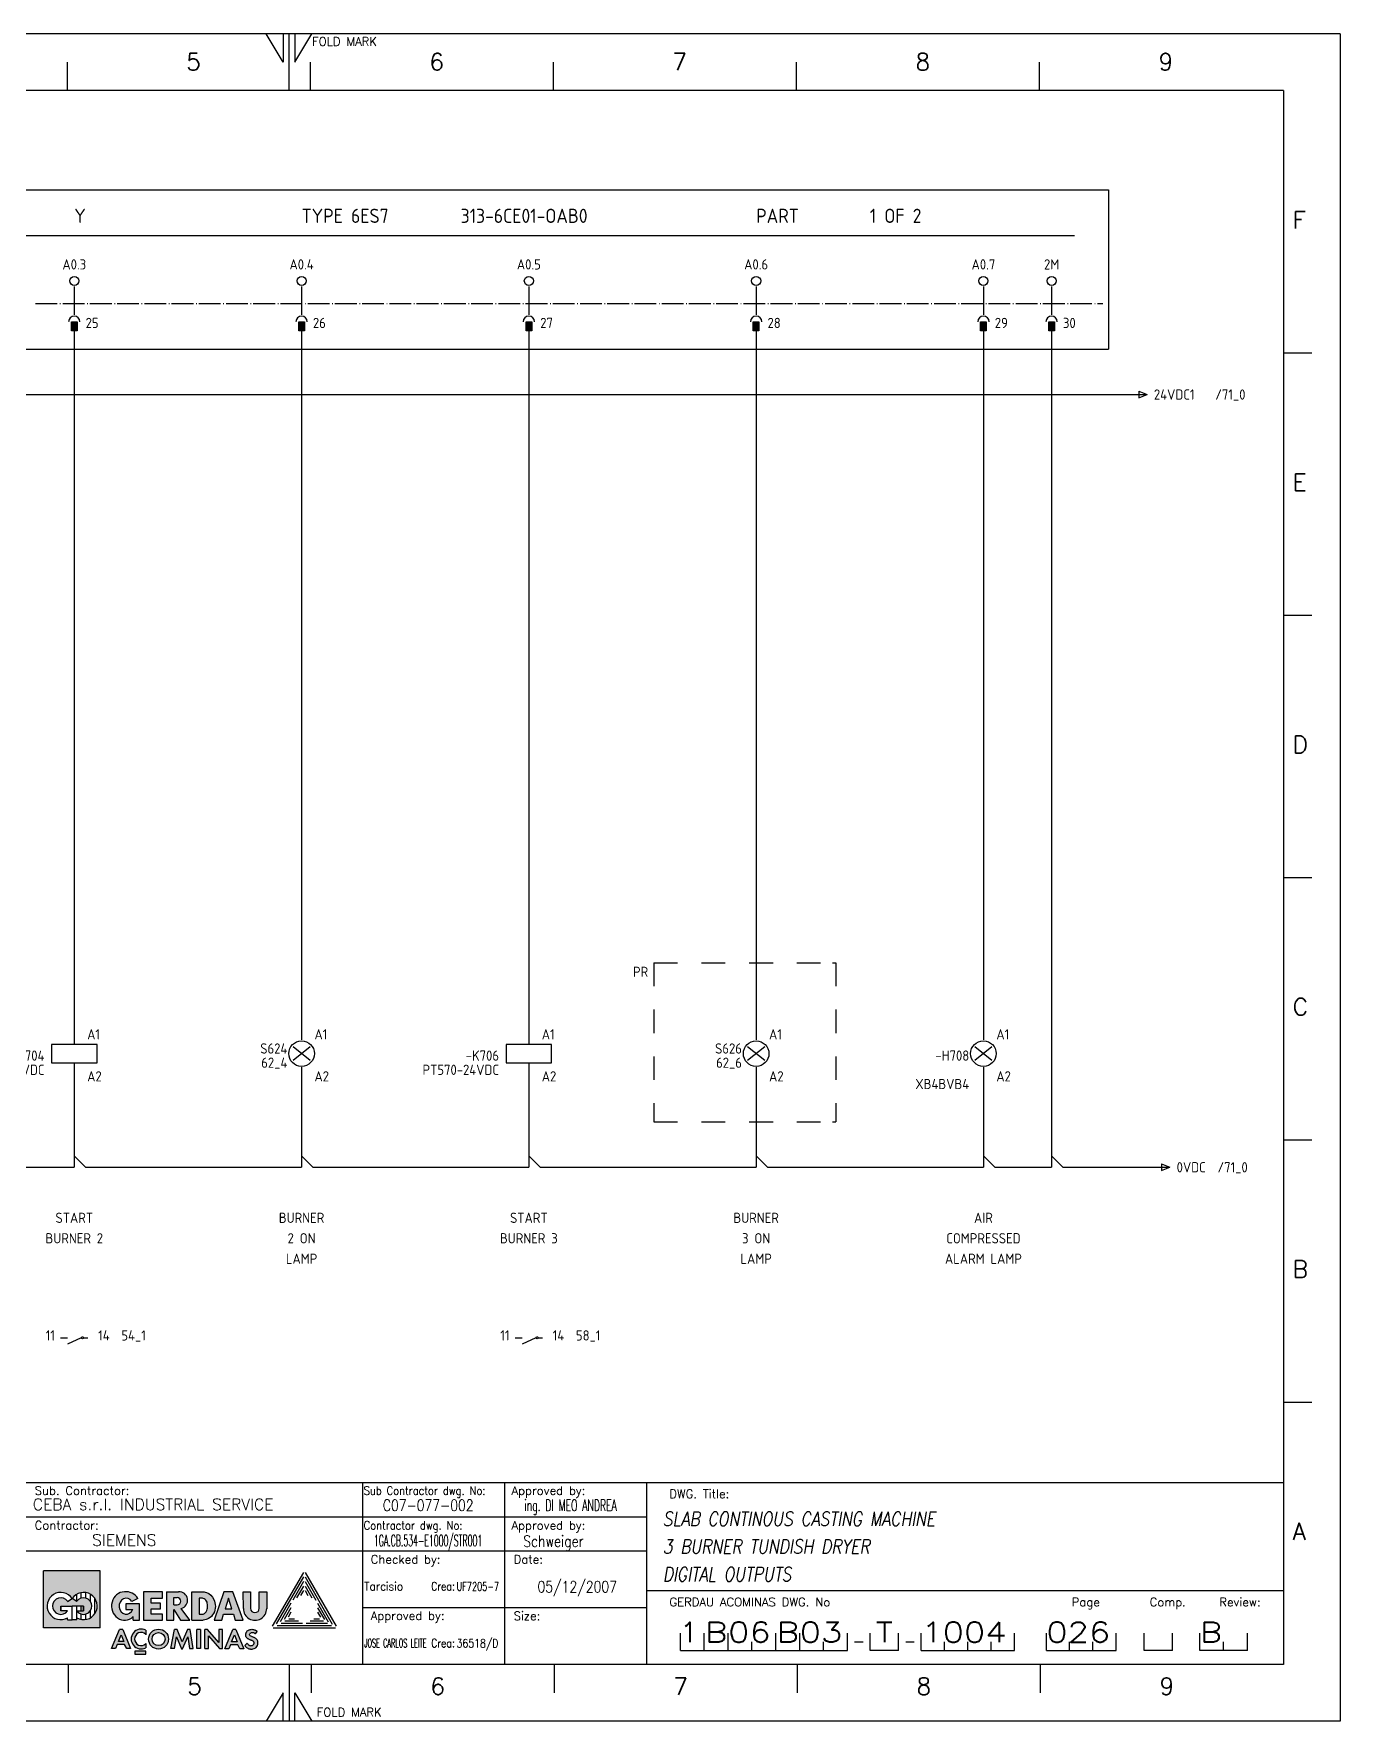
# Model space of a CAD drawing. Extents: x 520 to 940, y 6 to 303.
# Drawn here: x 710.2 to 940.2, y 6.5 to 303.5 of the extents above; entities that cross this region are included whole.
import ezdxf
from ezdxf.enums import TextEntityAlignment as Align

# ---------------------------------------------------------------- set-up
doc = ezdxf.new("R2010")
doc.units = 0
doc.header["$LTSCALE"] = 25
doc.header["$MEASUREMENT"] = 0
doc.linetypes.add('EPLANLINE7', pattern=[0])
doc.layers.get('0').update_dxf_attribs({"linetype": 'CONTINUOUS'})
for name, color, linetype in [('AUTOCONNECTING', 2, 'CONTINUOUS'), ('DESIG_', 3, 'CONTINUOUS'), ('FORM_1', 7, 'CONTINUOUS'), ('FORM_2', 4, 'CONTINUOUS'), ('FORM_3', 6, 'CONTINUOUS'), ('FORM_4', 1, 'CONTINUOUS'), ('MORSETTI', 7, 'CONTINUOUS'), ('RIF_', 7, 'CONTINUOUS'), ('SEF', 5, 'CONTINUOUS'), ('SIMBOLO', 4, 'CONTINUOUS'), ('TABELLA', 7, 'CONTINUOUS'), ('TESTI', 7, 'CONTINUOUS'), ('TESTO', 5, 'CONTINUOUS')]:
    doc.layers.add(name, color=color, linetype=linetype)
doc.styles.add('ROMANS', font='romans.shx', dxfattribs={"width": 0.7, "oblique": 10, "height": 4})
doc.styles.get("Standard").update_dxf_attribs({"font": 'isocp.shx'})

# ---------------------------------------------------------------- blocks, each defined once
blk = doc.blocks.new('Format A3')
at = {"layer": 'FORM_1'}
h = blk.add_hatch(color=256, dxfattribs=at)
edge = h.paths.add_edge_path()
edge.add_line((217.87, 22.79), (217.87, 17.78))
edge.add_line((217.87, 17.78), (219.92, 17.78))
edge.add_spline(control_points=[(219.92, 17.78), (220.24, 17.85), (220.98, 18), (221.84, 18.93), (222.13, 20.2), (221.81, 21.63), (220.8, 22.71), (219.89, 22.77), (219.58, 22.79)], knot_values=[0, 0, 0, 0, 0.968333, 2.238245, 3.514092, 4.752916, 6.526982, 7.43734, 7.43734, 7.43734, 7.43734], degree=3, periodic=0)
edge.add_line((219.58, 22.79), (217.87, 22.79))
edge = h.paths.add_edge_path(flags=16)
edge.add_spline(control_points=[(219.59, 21.67), (219.7, 21.66), (220.06, 21.63), (220.6, 21.16), (220.68, 20.32), (220.63, 19.48), (220.1, 18.85), (219.69, 18.84), (219.58, 18.84)], knot_values=[0, 0, 0, 0, 0.326882, 1.089251, 1.872602, 2.763575, 3.625522, 3.966209, 3.966209, 3.966209, 3.966209], degree=3, periodic=0)
edge.add_line((219.58, 18.84), (219.17, 18.84))
edge.add_line((219.17, 18.84), (219.17, 21.67))
edge.add_line((219.17, 21.67), (219.59, 21.67))
h.paths.add_polyline_path([(223.55, 22.79), (221.81, 17.78), (223.19, 17.78), (223.48, 18.84), (225.23, 18.84), (225.54, 17.78), (226.94, 17.78), (225.11, 22.79)])
h.paths.add_polyline_path([(224.33, 21.67), (224.94, 19.81), (223.79, 19.81)], flags=16)
h.paths.add_polyline_path([(228.25, 22.79), (226.96, 22.79), (226.97, 19.8, 0.995265), (231.07, 19.81), (231.07, 22.79), (229.77, 22.79), (229.77, 19.87, -1), (228.25, 19.87)])
h.paths.add_polyline_path([(215.57, 22.79), (213.43, 22.79), (213.43, 17.78), (214.72, 17.78), (214.72, 19.66), (215.93, 17.78), (217.52, 17.78), (216.02, 19.84, 0.906396)])
h.paths.add_polyline_path([(215.29, 20.49), (214.72, 20.5), (214.72, 21.75), (215.31, 21.75, -1.017604)], flags=16)
h.paths.add_polyline_path([(209.42, 22.79), (209.42, 17.78), (212.73, 17.78), (212.73, 18.83), (210.73, 18.83), (210.73, 19.76), (212.41, 19.76), (212.41, 20.8), (210.73, 20.8), (210.73, 21.67), (212.73, 21.67), (212.73, 22.79)])
edge = h.paths.add_edge_path()
edge.add_ellipse((206.05, 20.28), major_axis=(0, -2.49), ratio=0.91559, start_angle=180.5657, end_angle=401.2517)
edge.add_line((207.56, 18.41), (207.56, 17.78))
edge.add_line((207.56, 17.78), (208.68, 17.78))
edge.add_line((208.68, 17.78), (208.68, 20.66))
edge.add_line((208.68, 20.66), (206.26, 20.66))
edge.add_line((206.26, 20.66), (206.26, 19.69))
edge.add_line((206.26, 19.69), (207.49, 19.69))
edge.add_ellipse((206.34, 20.25), major_axis=(0, -1.41), ratio=0.88785, start_angle=126.9107, end_angle=426.8029, ccw=False)
edge.add_line((207.34, 21.09), (208.41, 21.6))
edge.add_arc((206.36, 20.45), 2.34, 29.2872, 98.191)
h.paths.add_polyline_path([(205.74, 16.12), (205.19, 16.12), (203.77, 12.78), (204.46, 12.78), (204.76, 13.48), (206.07, 13.48), (206.44, 12.78), (207.11, 12.79)])
h.paths.add_polyline_path([(205.46, 15.22), (205.93, 14.01), (204.97, 14.01)], flags=16)
h.paths.add_polyline_path([(209.78, 12.92), (209.78, 13.66, -2.423597), (209.78, 15.28), (209.78, 16.02, 1.652966)])
h.paths.add_polyline_path([(210.29, 14.45, 1), (213.8, 14.45, 1)])
h.paths.add_polyline_path([(213.19, 14.45, -1), (210.89, 14.45, -1)], flags=16)
h.paths.add_polyline_path([(215.31, 16.12), (214.82, 16.12), (214.22, 12.78), (214.87, 12.78), (215.21, 14.84), (216.1, 12.73), (216.28, 12.73), (217.19, 14.84), (217.49, 12.78), (218.15, 12.78), (217.6, 16.12), (217.12, 16.12), (216.2, 13.99)])
h.paths.add_polyline_path([(219.4, 16.12), (218.75, 16.12), (218.75, 12.78), (219.4, 12.78)])
h.paths.add_polyline_path([(220.16, 12.78), (220.81, 12.78), (220.81, 15.04), (222.79, 12.78), (223.3, 12.78), (223.3, 16.12), (222.65, 16.12), (222.65, 13.88), (220.68, 16.12), (220.16, 16.12)])
h.paths.add_polyline_path([(225.66, 16.12), (225.13, 16.12), (223.7, 12.77), (224.39, 12.77), (224.69, 13.47), (226, 13.47), (226.37, 12.77), (227.04, 12.77)])
h.paths.add_polyline_path([(225.39, 15.2), (225.86, 14), (224.9, 14)], flags=16)
edge = h.paths.add_edge_path()
edge.add_spline(control_points=[(229.42, 15.81), (229.38, 15.84), (229.32, 15.89), (229.21, 15.96), (229.1, 16.02), (228.95, 16.09), (228.79, 16.14), (228.58, 16.18), (228.37, 16.18), (228.14, 16.15), (227.97, 16.08), (227.8, 16), (227.66, 15.88), (227.54, 15.75), (227.47, 15.59), (227.4, 15.42), (227.39, 15.24), (227.4, 15.04), (227.44, 14.85), (227.57, 14.66), (227.73, 14.54), (227.92, 14.42), (228.08, 14.35), (228.25, 14.29), (228.42, 14.23), (228.59, 14.16), (228.73, 14.07), (228.81, 13.98), (228.85, 13.89), (228.87, 13.78), (228.86, 13.67), (228.81, 13.54), (228.72, 13.42), (228.56, 13.32), (228.37, 13.29), (228.2, 13.3), (228.07, 13.34), (227.98, 13.38), (227.9, 13.44), (227.81, 13.5), (227.72, 13.6), (227.68, 13.69), (227.64, 13.74)], knot_values=[0, 0, 0, 0, 0.129897, 0.252239, 0.381983, 0.506097, 0.749316, 0.87783, 1.167741, 1.365595, 1.552935, 1.738999, 1.918105, 2.09238, 2.269928, 2.449255, 2.632957, 2.790606, 3.065835, 3.193419, 3.483878, 3.653535, 3.853782, 4.021202, 4.182707, 4.402789, 4.570564, 4.668988, 4.759204, 4.855589, 5.007336, 5.095097, 5.270281, 5.443299, 5.63607, 5.844858, 5.950481, 6.046454, 6.146081, 6.249423, 6.351995, 6.544354, 6.544354, 6.544354, 6.544354], degree=3, periodic=0)
edge.add_line((227.64, 13.74), (227.22, 13.33))
edge.add_spline(control_points=[(227.22, 13.33), (227.25, 13.3), (227.3, 13.21), (227.44, 13.06), (227.61, 12.91), (227.84, 12.8), (228.04, 12.73), (228.25, 12.7), (228.44, 12.69), (228.72, 12.72), (228.99, 12.82), (229.25, 13.03), (229.41, 13.25), (229.53, 13.57), (229.55, 13.89), (229.48, 14.23), (229.32, 14.44), (229.15, 14.58), (228.98, 14.67), (228.78, 14.76), (228.59, 14.83), (228.39, 14.91), (228.2, 15), (228.05, 15.18), (228.07, 15.39), (228.2, 15.54), (228.35, 15.61), (228.48, 15.63), (228.66, 15.63), (228.84, 15.57), (228.98, 15.46), (229.05, 15.4), (229.08, 15.37)], knot_values=[0, 0, 0, 0, 0.131114, 0.305389, 0.623258, 0.772631, 1.083491, 1.243018, 1.425854, 1.654083, 2.072988, 2.274716, 2.662927, 2.870188, 3.280959, 3.591243, 3.888658, 4.0589, 4.248032, 4.476436, 4.699919, 4.85554, 5.137678, 5.317889, 5.513624, 5.728226, 5.888869, 5.979085, 6.142909, 6.403998, 6.552706, 6.676571, 6.676571, 6.676571, 6.676571], degree=3, periodic=0)
edge.add_line((229.08, 15.37), (229.42, 15.81))
h.paths.add_polyline_path([(207.88, 12.33), (207.88, 11.83), (209.78, 11.83), (209.79, 12.33)])
h.paths.add_polyline_path([(201.77, 26.45), (191.77, 26.45), (191.77, 16.45), (201.77, 16.45)])
h.paths.add_polyline_path([(197.64, 18.19), (197.64, 17.87), (196.84, 17.87), (196.04, 17.87), (196.04, 18.19, -2.312045), (196.84, 21.6, -2.312045)], flags=16)
h.paths.add_polyline_path([(197.64, 19.43), (198.44, 19.43), (198.44, 20.27), (196.84, 20.27), (194.84, 20.27), (194.84, 19.43), (196.04, 19.43, -3.248328), (196.05, 21.08), (196.84, 21.6), (197.62, 21.08, -3.248328)], flags=0)
for p, q in [((420, 297), (0, 297)), ((234, 292), (231, 297)), ((234, 297), (234, 292)), ((235, 287), (235, 297)), ((236, 292), (239, 297)), ((236, 297), (236, 292)), ((420, 297), (420, 0)), ((195.93, 292), (195.93, 287)), ((238.7, 292), (238.7, 287)), ((281.48, 292), (281.48, 287)), ((324.26, 292), (324.26, 287)), ((367.03, 292), (367.03, 287)), ((410, 240.83), (415, 240.83)), ((410, 194.66), (415, 194.66)), ((410, 148.5), (415, 148.5)), ((410, 102.33), (415, 102.33)), ((410, 56.17), (415, 56.17)), ((248, 30), (248, 42)), ((273, 10), (273, 42)), ((188.01, 36), (298, 36)), ((191.77, 16.45), (191.77, 26.45)), ((201.77, 26.45), (191.77, 26.45)), ((201.77, 16.45), (201.77, 26.45)), ((237.53, 26.19), (232.06, 16.71)), ((237.53, 25.39), (232.76, 17.12)), ((237.53, 24.59), (235.65, 21.33)), ((237.53, 23.79), (236.34, 21.73)), ((237.83, 26.19), (243.31, 16.71)), ((237.83, 25.39), (242.62, 17.11)), ((237.83, 24.59), (239.72, 21.33)), ((237.83, 23.79), (239.03, 21.73)), ((196.04, 21.07), (196.84, 21.6)), ((197.64, 21.07), (196.84, 21.6)), ((197.64, 21.07), (197.64, 22.35)), ((198.44, 21.68), (198.44, 22.64)), ((199.24, 21.68), (199.24, 22.64)), ((200.04, 21.11), (200.04, 22.35)), ((200.84, 18.94), (200.84, 21.6)), ((208.41, 21.6), (207.34, 21.09)), ((209.42, 22.79), (209.42, 17.78)), ((212.73, 22.79), (209.42, 22.79)), ((210.73, 20.8), (210.73, 21.67)), ((210.73, 21.67), (212.73, 21.67)), ((212.41, 20.8), (210.73, 20.8)), ((212.41, 19.76), (212.41, 20.8)), ((212.73, 21.67), (212.73, 22.79)), ((213.43, 22.79), (213.43, 17.78)), ((213.43, 22.79), (215.57, 22.79)), ((214.72, 20.5), (214.72, 21.75)), ((214.72, 21.75), (215.31, 21.75)), ((217.87, 17.78), (217.87, 22.79)), ((217.87, 22.79), (219.58, 22.79)), ((223.55, 22.79), (221.81, 17.78)), ((225.11, 22.79), (223.55, 22.79)), ((224.33, 21.67), (223.79, 19.81)), ((224.94, 19.81), (224.33, 21.67)), ((226.94, 17.78), (225.11, 22.79)), ((226.97, 19.83), (226.96, 22.79)), ((226.96, 22.79), (228.25, 22.79)), ((228.25, 22.79), (228.25, 19.87)), ((229.77, 19.87), (229.77, 22.79)), ((229.77, 22.79), (231.07, 22.79)), ((231.07, 22.79), (231.07, 19.81)), ((237.53, 22.99), (237.04, 22.13)), ((237.83, 22.99), (238.33, 22.13)), ((298, 23), (410, 23)), ((194.84, 20.27), (196.84, 20.27)), ((194.84, 20.27), (196.84, 20.27)), ((194.84, 19.43), (194.84, 20.27)), ((194.84, 20.27), (194.84, 19.43)), ((196.04, 19.43), (194.84, 19.43)), ((196.04, 17.87), (196.04, 18.19)), ((196.04, 17.87), (196.84, 17.87)), ((196.84, 17.87), (196.84, 20.27)), ((198.84, 20.27), (196.84, 20.27)), ((198.84, 20.27), (196.84, 20.27)), ((197.64, 17.87), (196.84, 17.87)), ((197.64, 17.87), (197.64, 20.27)), ((197.64, 19.43), (198.84, 19.43)), ((197.64, 17.87), (197.64, 18.19)), ((198.44, 19.43), (198.44, 20.27)), ((198.44, 17.9), (198.44, 18.86)), ((198.84, 20.27), (198.84, 19.43)), ((198.84, 19.43), (198.84, 20.27)), ((199.24, 17.9), (199.24, 18.86)), ((200.04, 18.19), (200.04, 19.43)), ((208.68, 20.66), (206.26, 20.66)), ((206.26, 20.66), (206.26, 19.69)), ((206.26, 19.69), (207.49, 19.69)), ((207.56, 17.78), (207.56, 18.41)), ((208.68, 17.78), (208.68, 20.66)), ((210.73, 18.83), (210.73, 19.76)), ((210.73, 19.76), (212.41, 19.76)), ((212.73, 18.83), (210.73, 18.83)), ((212.73, 17.78), (212.73, 18.83)), ((214.72, 20.5), (215.31, 20.49)), ((214.72, 19.66), (215.93, 17.78)), ((214.72, 17.78), (214.72, 19.66)), ((217.52, 17.78), (216.02, 19.84)), ((223.19, 17.78), (223.48, 18.84)), ((223.48, 18.84), (225.23, 18.84)), ((223.79, 19.81), (224.94, 19.81)), ((225.23, 18.84), (225.54, 17.78)), ((235.33, 20.78), (233.45, 17.52)), ((235.33, 19.98), (234.14, 17.92)), ((235.33, 19.18), (234.84, 18.32)), ((234.98, 18.05), (235.98, 18.05)), ((239.39, 18.05), (240.39, 18.05)), ((240.04, 20.78), (241.92, 17.51)), ((240.04, 19.98), (241.23, 17.91)), ((240.04, 19.18), (240.54, 18.31)), ((248, 20), (298, 20)), ((201.77, 16.45), (191.77, 16.45)), ((203.77, 12.78), (205.19, 16.12)), ((204.97, 14.01), (205.46, 15.22)), ((205.74, 16.12), (205.19, 16.12)), ((205.46, 15.22), (205.93, 14.01)), ((205.74, 16.12), (207.11, 12.79)), ((207.56, 17.78), (208.68, 17.78)), ((209.42, 17.78), (212.73, 17.78)), ((209.78, 16.02), (209.78, 15.23)), ((213.43, 17.78), (214.72, 17.78)), ((214.22, 12.78), (214.82, 16.12)), ((215.31, 16.12), (214.82, 16.12)), ((216.2, 13.99), (215.31, 16.12)), ((215.93, 17.78), (217.52, 17.78)), ((217.12, 16.12), (216.2, 13.99)), ((217.6, 16.12), (217.12, 16.12)), ((218.15, 12.78), (217.6, 16.12)), ((217.87, 17.78), (219.92, 17.78)), ((218.75, 12.78), (218.75, 16.12)), ((219.4, 16.12), (218.75, 16.12)), ((219.4, 16.12), (219.4, 12.78)), ((220.16, 12.79), (220.16, 16.12)), ((220.68, 16.12), (220.16, 16.12)), ((222.65, 13.88), (220.68, 16.12)), ((220.81, 15.04), (222.79, 12.78)), ((220.81, 12.78), (220.81, 15.04)), ((221.81, 17.78), (223.19, 17.78)), ((222.65, 16.12), (222.65, 13.88)), ((223.3, 16.12), (222.65, 16.12)), ((223.3, 12.78), (223.3, 16.12)), ((223.7, 12.77), (225.13, 16.12)), ((224.9, 14), (225.39, 15.2)), ((225.66, 16.12), (225.13, 16.12)), ((225.39, 15.2), (225.86, 14)), ((225.54, 17.78), (226.94, 17.78)), ((225.66, 16.12), (227.04, 12.77)), ((229.08, 15.36), (229.42, 15.81)), ((232.21, 16.45), (243.16, 16.45)), ((232.9, 16.85), (242.47, 16.85)), ((233.6, 17.25), (237.37, 17.25)), ((234.29, 17.65), (236.67, 17.65)), ((238, 17.25), (241.77, 17.25)), ((238.7, 17.65), (241.08, 17.65)), ((204.46, 12.78), (203.77, 12.78)), ((204.76, 13.48), (204.46, 12.78)), ((206.07, 13.48), (204.76, 13.48)), ((205.93, 14.01), (204.97, 14.01)), ((206.44, 12.78), (206.07, 13.48)), ((207.11, 12.79), (206.44, 12.78)), ((207.88, 12.33), (207.88, 11.83)), ((209.79, 12.33), (207.88, 12.33)), ((209.78, 13.66), (209.78, 12.9)), ((209.78, 11.83), (209.79, 12.33)), ((214.87, 12.78), (214.22, 12.78)), ((214.87, 12.78), (215.21, 14.84)), ((215.21, 14.84), (216.1, 12.73)), ((216.1, 12.73), (216.28, 12.73)), ((216.28, 12.73), (217.19, 14.84)), ((217.19, 14.84), (217.49, 12.78)), ((217.49, 12.78), (218.15, 12.78)), ((219.4, 12.78), (218.75, 12.78)), ((220.16, 12.78), (220.81, 12.78)), ((222.79, 12.78), (223.3, 12.78)), ((224.39, 12.77), (223.7, 12.77)), ((224.69, 13.47), (224.39, 12.77)), ((226, 13.47), (224.69, 13.47)), ((225.86, 14), (224.9, 14)), ((226.37, 12.77), (226, 13.47)), ((227.04, 12.77), (226.37, 12.77)), ((227.22, 13.33), (227.64, 13.74)), ((196.11, 10), (196.11, 5)), ((207.88, 11.83), (209.78, 11.83)), ((235, 10), (235, 0)), ((238.89, 10), (238.89, 5)), ((281.66, 10), (281.66, 5)), ((324.44, 10), (324.44, 5)), ((367.22, 10), (367.22, 5)), ((234, 5), (231, 0)), ((234, 0), (234, 5)), ((236, 5), (239, 0)), ((236, 0), (236, 5)), ((420, 0), (0, 0))]:
    blk.add_line(p, q, dxfattribs=at)
blk.add_lwpolyline([(219.59, 21.67), (219.17, 21.67), (219.17, 18.84), (219.58, 18.84)], dxfattribs=at)
for radius in [1.75, 1.15]:
    blk.add_circle((212.04, 14.45), radius, dxfattribs=at)
for centre, radius, start, end in [((194.84, 20.27), 2.4, 33.5573, 300), ((194.84, 20.27), 1.46, 33.5573, 325.1132), ((198.84, 20.27), 2.4, 240, 146.4427), ((198.84, 20.27), 1.46, 214.8868, 146.4427), ((206.36, 20.45), 2.34, 29.2872, 98.191), ((215.31, 21.12), 0.633, 270, 90), ((215.65, 21.29), 1.5, 284.2434, 92.9996), ((229.02, 19.82), 2.05, 179.8525, 0.1475), ((229.01, 19.87), 0.761, 180, 0), ((208.97, 14.47), 1.75, 62.3456, 297.6544), ((208.97, 14.47), 1.15, 44.8431, 315.1569)]:
    blk.add_arc(centre, radius, start, end, dxfattribs=at)
for centre, major_axis, ratio, start_param, end_param in [((206.05, 20.28), (0, -2.49), 0.91559, 3.151467, 7.003163), ((206.34, 20.25), (0, -1.41), 0.88785, 2.21501, 7.449115)]:
    blk.add_ellipse(centre, major_axis=major_axis, ratio=ratio, start_param=start_param, end_param=end_param, dxfattribs=at)
for points in [[(219.58, 22.79), (220.48, 22.65), (221.76, 21.42), (222.04, 20.21), (221.73, 18.97), (220.84, 18.07), (219.92, 17.78)], [(219.58, 18.84), (219.91, 18.87), (220.52, 19.48), (220.66, 20.37), (220.5, 21.13), (219.91, 21.62), (219.59, 21.67)], [(227.22, 13.33), (227.3, 13.23), (227.41, 13.09), (227.66, 12.89), (227.79, 12.82), (228.09, 12.73), (228.24, 12.7), (228.43, 12.7), (228.65, 12.72), (229.04, 12.87), (229.2, 13), (229.43, 13.31), (229.5, 13.51), (229.53, 13.92), (229.46, 14.22), (229.28, 14.46), (229.15, 14.57), (228.99, 14.66), (228.78, 14.76), (228.57, 14.84), (228.43, 14.9), (228.18, 15.03), (228.07, 15.18), (228.09, 15.37), (228.22, 15.54), (228.37, 15.61), (228.46, 15.63), (228.62, 15.63), (228.87, 15.54), (228.99, 15.45), (229.08, 15.37)], [(227.64, 13.74), (227.75, 13.58), (227.81, 13.5), (227.9, 13.44), (227.98, 13.38), (228.07, 13.35), (228.17, 13.31), (228.38, 13.3), (228.56, 13.33), (228.71, 13.43), (228.82, 13.57), (228.85, 13.65), (228.86, 13.8), (228.84, 13.89), (228.8, 13.98), (228.74, 14.05), (228.6, 14.15), (228.4, 14.23), (228.25, 14.29), (228.09, 14.35), (227.91, 14.43), (227.76, 14.52), (227.54, 14.71), (227.47, 14.81), (227.4, 15.08), (227.39, 15.24), (227.41, 15.42), (227.47, 15.59), (227.55, 15.75), (227.66, 15.88), (227.8, 15.99), (227.97, 16.08), (228.14, 16.14), (228.34, 16.17), (228.63, 16.17), (228.75, 16.14), (228.99, 16.07), (229.1, 16.02), (229.21, 15.96), (229.31, 15.89), (229.42, 15.81)]]:
    blk.add_spline(points, degree=3, dxfattribs=at)
at = {"layer": 'FORM_3'}
for p, q in [((410, 287), (25, 287)), ((410, 287), (410, 10)), ((410, 10), (25, 10))]:
    blk.add_line(p, q, dxfattribs=at)
at = {"layer": 'FORM_4'}
for p, q in [((188.01, 42), (410, 42)), ((298, 10), (298, 42)), ((188.01, 30), (298, 30)), ((248, 10), (248, 30)), ((303.88, 12.42), (303.88, 15.51)), ((308.08, 12.42), (308.08, 15.51)), ((312.28, 12.42), (312.28, 15.51)), ((320.68, 12.42), (320.68, 15.51)), ((324.88, 12.42), (324.88, 15.51)), ((333.28, 12.42), (333.28, 15.51)), ((337.28, 12.42), (337.28, 15.51)), ((342.28, 12.42), (342.28, 15.51)), ((346.28, 12.42), (346.28, 15.51)), ((362.68, 12.42), (362.68, 15.51)), ((368.28, 12.42), (368.28, 15.51)), ((380.58, 12.42), (380.58, 15.51)), ((385.48, 12.42), (385.48, 15.51)), ((390.48, 12.42), (390.48, 15.51)), ((395.28, 12.42), (395.28, 15.51)), ((403.68, 12.42), (403.68, 15.51)), ((303.88, 12.42), (333.28, 12.42)), ((316.48, 12.42), (316.48, 13.97)), ((316.48, 12.42), (316.48, 13.97)), ((329.08, 12.42), (329.08, 13.97)), ((334.53, 13.97), (336.06, 13.97)), ((342.28, 12.42), (337.28, 12.42)), ((343.53, 13.97), (345.03, 13.97)), ((346.28, 12.42), (346.28, 13.97)), ((346.28, 12.42), (362.68, 12.42)), ((350.38, 12.42), (350.38, 13.97)), ((354.48, 12.42), (354.48, 13.97)), ((358.58, 12.42), (358.58, 13.97)), ((368.28, 12.42), (380.58, 12.42)), ((372.38, 12.42), (372.38, 13.97)), ((376.48, 12.42), (376.48, 13.97)), ((390.48, 12.42), (385.48, 12.42)), ((399.13, 12.42), (395.28, 12.42)), ((403.68, 12.42), (399.13, 12.42)), ((399.48, 12.42), (399.48, 13.97))]:
    blk.add_line(p, q, dxfattribs=at)
at = {"layer": 'FORM_1', "style": 'ROMANS'}
for p in [(239.05, 294.88), (239.88, 0.84)]:
    blk.add_text('FOLD MARK', height=1.5, dxfattribs=at).set_placement(p)
at = {"layer": 'FORM_2', "style": 'ROMANS'}
for s, p in [('Sub. Contractor:', (190.24, 39.84)), ('Approved by:', (274.17, 39.84)), ('DWG. Title:', (301.92, 39.27)), ('Contractor:', (190.24, 33.75)), ('Approved by:', (274.17, 33.72)), ('Checked by:', (249.38, 27.74)), ('Date:', (274.53, 27.74)), ('GERDAU ACOMINAS DWG. No', (301.96, 20.23)), ('Page', (372.75, 20.23)), ('Comp.', (386.46, 20.23)), ('Review:', (398.72, 20.23)), ('Approved by:', (249.38, 17.83)), ('Size:', (274.53, 17.79))]:
    blk.add_text(s, height=1.5, dxfattribs=at).set_placement(p)
for s, width, p in [('Sub Contractor dwg. No:', 0.85, (248.15, 39.84)), ('Contractor dwg. No:', 0.85, (248.15, 33.72)), ('Crea:', 0.8, (260.02, 23)), ('Crea:', 0.8, (260.02, 13))]:
    blk.add_text(s, height=1.5, dxfattribs=dict(at, width=width)).set_placement(p)
at = {"layer": 'FORM_2', "style": 'ROMANS', "flags": 4}
for tag, p in [('21', (189.91, 37.18)), ('18', (189.91, 30.89))]:
    blk.add_attdef(tag, p, '', height=2, dxfattribs=at)
at = {"layer": 'FORM_2', "color": 4, "style": 'ROMANS', "width": 0.8, "flags": 4}
for tag, p in [('22', (251.5, 37)), ('19', (251.5, 30.8)), ('24', (278.73, 22.67))]:
    blk.add_attdef(tag, p, '', height=2, dxfattribs=at)
at = {"layer": 'FORM_2', "style": 'ROMANS', "flags": 4}
for tag, p, height, width in [('23', (276.41, 37.01), 2, 0.8), ('20', (276.22, 30.68), 2, 0.8), ('14', (248.25, 23), 1.5, 0.9), ('15', (264.49, 22.98), 1.5, 0.8), ('16', (248.25, 13), 1.5, 0.9), ('17', (264.49, 12.98), 1.5, 0.8)]:
    blk.add_attdef(tag, p, '', height=height, dxfattribs=dict(at, width=width))
at = {"layer": 'FORM_4', "style": 'ROMANS'}
for s, p in [('5', (216.92, 290.56)), ('6', (259.7, 290.56)), ('7', (302.47, 290.56)), ('8', (345.25, 290.56)), ('9', (388.03, 290.56)), ('F', (411.64, 262.73)), ('E', (411.64, 216.57)), ('D', (411.64, 170.4)), ('C', (411.64, 124.24)), ('B', (411.64, 78.07)), ('A', (411.64, 31.9)), ('5', (217.1, 4.65)), ('6', (259.88, 4.65)), ('7', (302.66, 4.65)), ('8', (345.43, 4.65)), ('9', (388.21, 4.65))]:
    blk.add_text(s, height=3, dxfattribs=at).set_placement(p)
at = {"layer": 'FORM_4', "color": 1, "style": 'ROMANS', "oblique": 10, "width": 0.8, "flags": 4}
for tag, p in [('11', (300.77, 34.39)), ('12', (300.77, 29.5)), ('13', (300.77, 24.62))]:
    blk.add_attdef(tag, p, '', height=2.5, dxfattribs=at)
at = {"layer": 'FORM_4', "color": 1, "style": 'ROMANS', "flags": 2}
blk.add_attdef('25', (279.66, 12.25), '', height=5, dxfattribs=at)
at = {"layer": 'FORM_4', "style": 'ROMANS', "width": 1.25, "flags": 4}
for tag, p in [('1', (303.88, 13.92)), ('3', (312.28, 13.92)), ('5', (324.88, 13.92)), ('7', (346.28, 13.92)), ('10', (395.28, 13.92))]:
    blk.add_attdef(tag, p, '', height=3.5, dxfattribs=at)
for tag, p in [('2', (310.18, 13.92)), ('4', (322.78, 13.92)), ('6', (339.78, 13.92)), ('9', (387.98, 13.92))]:
    blk.add_attdef(tag, text='', height=3.5, dxfattribs=at).set_placement(p, align=Align.CENTER)
at = {"layer": 'FORM_4', "color": 1, "style": 'ROMANS', "width": 1.25, "flags": 4}
blk.add_attdef('8', (368.28, 13.92), '', height=3.5, dxfattribs=at)
blk = doc.blocks.new('SO304')
at = {"layer": 'TESTI', "color": 2, "linetype": 'EPLANLINE7'}
blk.add_line((0, 3), (0, 0), dxfattribs=at)
blk.add_circle((0, 4), 0.8, dxfattribs=at)
blk = doc.blocks.new('31_0_IEC_WUPI')
at = {"layer": 'TESTI', "color": 3, "linetype": 'EPLANLINE7'}
for p, q in [((0, 4), (0, 2)), ((-0.5, 0.8), (0.5, 0.8)), ((-0.5, -0.8), (-0.5, 0.8)), ((0.5, 0.8), (0.5, -0.8)), ((0.5, -0.8), (-0.5, -0.8))]:
    blk.add_line(p, q, dxfattribs=at)
blk.add_arc((0, 0.8), 1, 0, 180, dxfattribs=at)
blk.add_solid([(-0.5, -0.8), (0.5, -0.8), (-0.5, 0.8), (0.5, 0.8)], dxfattribs=at)
blk = doc.blocks.new('20_0_IEC_WUPI')
at = {"layer": 'TESTI', "color": 3, "linetype": 'EPLANLINE7'}
for p, q in [((0, 4), (0, 1.6)), ((0, 1.6), (-4, 1.6)), ((-4, 1.6), (-4, -1.6)), ((4, 1.6), (0, 1.6)), ((4, -1.6), (4, 1.6)), ((-4, -1.6), (4, -1.6)), ((0, -1.6), (0, -4))]:
    blk.add_line(p, q, dxfattribs=at)
blk = doc.blocks.new('SO264')
at = {"layer": 'TESTI', "color": 2, "linetype": 'EPLANLINE7'}
for p, q in [((-2, 0), (0, 0)), ((0, 2), (0, 0)), ((0, 2), (2, 0))]:
    blk.add_line(p, q, dxfattribs=at)
blk = doc.blocks.new('46_0_IEC_WUPI')
at = {"layer": 'TESTI', "color": 3, "linetype": 'EPLANLINE7'}
for p, q in [((0, 4), (0, 2.4)), ((1.5, 1.2), (-1.5, -1.2)), ((1.5, -1.2), (-1.5, 1.2)), ((0, -2.4), (0, -4))]:
    blk.add_line(p, q, dxfattribs=at)
blk.add_circle((0, 0), 2.25, dxfattribs=at)
blk = doc.blocks.new('SO284')
at = {"layer": 'TESTI', "color": 2, "linetype": 'EPLANLINE7'}
for p, q in [((-1.175, 0), (0.675, 0)), ((-0.675, 0.575), (0.8, 0)), ((-0.675, 0.575), (-0.675, -0.575)), ((-0.675, -0.575), (0.8, 0))]:
    blk.add_line(p, q, dxfattribs=at)

msp = doc.modelspace()

# ---------------------------------------------------------------- linework, layer by layer
at = {"layer": 'AUTOCONNECTING', "color": 2, "linetype": 'EPLANLINE7'}
for p, q in [((717.38, 255.96), (717.38, 255.96)), ((757.38, 255.96), (757.38, 255.96)), ((797.38, 255.96), (797.38, 255.96)), ((837.38, 255.96), (837.38, 255.96)), ((877.38, 255.96), (877.38, 255.96)), ((889.38, 255.96), (889.38, 255.96)), ((717.38, 251.96), (717.38, 127.96)), ((757.38, 251.96), (757.38, 127.96)), ((797.38, 251.96), (797.38, 127.96)), ((837.38, 251.96), (837.38, 127.96)), ((877.38, 251.96), (877.38, 127.96)), ((889.38, 251.96), (889.38, 105.96)), ((587.38, 239.96), (905.38, 239.96)), ((717.38, 119.96), (717.38, 105.96)), ((757.38, 119.96), (757.38, 105.96)), ((797.38, 119.96), (797.38, 105.96)), ((837.38, 119.96), (837.38, 105.96)), ((877.38, 119.96), (877.38, 105.96)), ((679.38, 103.96), (715.38, 103.96)), ((719.38, 103.96), (755.38, 103.96)), ((759.38, 103.96), (795.38, 103.96)), ((799.38, 103.96), (835.38, 103.96)), ((839.38, 103.96), (875.38, 103.96)), ((879.38, 103.96), (887.38, 103.96)), ((891.38, 103.96), (909.38, 103.96))]:
    msp.add_line(p, q, dxfattribs=at)
at = {"layer": 'SIMBOLO', "color": 1, "linetype": 'EPLANLINE7'}
for p, q in [((575.38, 275.96), (899.38, 275.96)), ((899.38, 275.96), (899.38, 247.96)), ((575.38, 247.96), (899.38, 247.96))]:
    msp.add_line(p, q, dxfattribs=at)
at = {"layer": 'TABELLA', "color": 1, "linetype": 'EPLANLINE7'}
for p, q in [((714.98, 73.96), (716.18, 73.96)), ((718.58, 73.96), (716.18, 72.83)), ((719.05, 73.96), (719.78, 73.96)), ((794.98, 73.96), (796.18, 73.96)), ((798.58, 73.96), (796.18, 72.83)), ((799.05, 73.96), (799.78, 73.96))]:
    msp.add_line(p, q, dxfattribs=at)
for centre in [(718.83, 73.96), (798.83, 73.96)]:
    msp.add_circle(centre, 0.175, dxfattribs=at)
at = {"layer": 'TESTI', "color": 0, "linetype": 'EPLANLINE7'}
msp.add_line((581.38, 267.96), (893.38, 267.96), dxfattribs=at)
at = {"layer": 'TESTI', "color": 1, "linetype": 'EPLANLINE7'}
for p, q in [((710.55, 255.96), (714.38, 255.96)), ((714.85, 255.96), (714.95, 255.96)), ((715.35, 255.96), (719.18, 255.96)), ((719.65, 255.96), (719.75, 255.96)), ((720.13, 255.96), (723.98, 255.96)), ((724.45, 255.96), (724.55, 255.96)), ((724.93, 255.96), (728.75, 255.96)), ((729.23, 255.96), (729.33, 255.96)), ((729.73, 255.96), (733.55, 255.96)), ((734.03, 255.96), (734.13, 255.96)), ((734.5, 255.96), (738.35, 255.96)), ((738.83, 255.96), (738.93, 255.96)), ((739.3, 255.96), (743.13, 255.96)), ((743.6, 255.96), (743.7, 255.96)), ((744.1, 255.96), (747.93, 255.96)), ((748.4, 255.96), (748.5, 255.96)), ((748.88, 255.96), (752.73, 255.96)), ((753.2, 255.96), (753.3, 255.96)), ((753.68, 255.96), (757.5, 255.96)), ((758, 255.96), (758.08, 255.96)), ((758.48, 255.96), (762.3, 255.96)), ((762.78, 255.96), (762.88, 255.96)), ((763.25, 255.96), (767.1, 255.96)), ((767.58, 255.96), (767.68, 255.96)), ((768.05, 255.96), (771.88, 255.96)), ((772.38, 255.96), (772.45, 255.96)), ((772.85, 255.96), (776.68, 255.96)), ((777.15, 255.96), (777.25, 255.96)), ((777.63, 255.96), (781.48, 255.96)), ((781.95, 255.96), (782.05, 255.96)), ((782.43, 255.96), (786.28, 255.96)), ((786.75, 255.96), (786.85, 255.96)), ((787.23, 255.96), (791.05, 255.96)), ((791.53, 255.96), (791.63, 255.96)), ((792.03, 255.96), (795.85, 255.96)), ((796.33, 255.96), (796.43, 255.96)), ((796.8, 255.96), (800.65, 255.96)), ((801.13, 255.96), (801.23, 255.96)), ((801.6, 255.96), (805.43, 255.96)), ((805.9, 255.96), (806, 255.96)), ((806.4, 255.96), (810.23, 255.96)), ((810.7, 255.96), (810.8, 255.96)), ((811.18, 255.96), (815.03, 255.96)), ((815.5, 255.96), (815.6, 255.96)), ((815.98, 255.96), (819.8, 255.96)), ((820.3, 255.96), (820.38, 255.96)), ((820.78, 255.96), (824.6, 255.96)), ((825.08, 255.96), (825.18, 255.96)), ((825.55, 255.96), (829.4, 255.96)), ((829.88, 255.96), (829.98, 255.96)), ((830.35, 255.96), (834.18, 255.96)), ((834.68, 255.96), (834.75, 255.96)), ((835.15, 255.96), (838.98, 255.96)), ((839.45, 255.96), (839.55, 255.96)), ((839.93, 255.96), (843.78, 255.96)), ((844.25, 255.96), (844.35, 255.96)), ((844.73, 255.96), (848.55, 255.96)), ((849.05, 255.96), (849.13, 255.96)), ((849.53, 255.96), (853.35, 255.96)), ((853.83, 255.96), (853.93, 255.96)), ((854.33, 255.96), (858.15, 255.96)), ((858.63, 255.96), (858.73, 255.96)), ((859.1, 255.96), (862.95, 255.96)), ((863.43, 255.96), (863.53, 255.96)), ((863.9, 255.96), (867.73, 255.96)), ((868.2, 255.96), (868.3, 255.96)), ((868.7, 255.96), (872.53, 255.96)), ((873, 255.96), (873.1, 255.96)), ((873.48, 255.96), (877.33, 255.96)), ((877.8, 255.96), (877.9, 255.96)), ((878.28, 255.96), (882.1, 255.96)), ((882.58, 255.96), (882.68, 255.96)), ((883.08, 255.96), (886.9, 255.96)), ((887.38, 255.96), (887.48, 255.96)), ((887.85, 255.96), (891.7, 255.96)), ((892.18, 255.96), (892.28, 255.96)), ((892.65, 255.96), (896.48, 255.96)), ((896.98, 255.96), (897.05, 255.96)), ((897.45, 255.96), (898.38, 255.96)), ((898.18, 255.96), (898.38, 255.96)), ((819.38, 139.96), (819.38, 135.83)), ((819.38, 139.96), (823.55, 139.96)), ((827.75, 139.96), (831.95, 139.96)), ((836.15, 139.96), (840.35, 139.96)), ((844.53, 139.96), (848.73, 139.96)), ((850.8, 139.96), (851.38, 139.96)), ((851.38, 139.96), (851.38, 135.83)), ((819.38, 131.71), (819.38, 127.58)), ((851.38, 131.71), (851.38, 127.58)), ((819.38, 123.48), (819.38, 119.36)), ((851.38, 123.48), (851.38, 119.36)), ((819.38, 115.23), (819.38, 111.96)), ((851.38, 115.23), (851.38, 111.96)), ((819.38, 112.48), (819.38, 111.96)), ((819.38, 111.96), (823.55, 111.96)), ((827.75, 111.96), (831.95, 111.96)), ((836.15, 111.96), (840.35, 111.96)), ((844.53, 111.96), (848.73, 111.96)), ((850.8, 111.96), (851.38, 111.96)), ((851.38, 112.48), (851.38, 111.96))]:
    msp.add_line(p, q, dxfattribs=at)

# ---------------------------------------------------------------- block references
ref = msp.add_blockref('Format A3', (520.17, 6.46))
ref.add_attrib('1', '1', (824.05, 20.37), dxfattribs={"layer": 'FORM_4', "height": 3.5, "style": 'ROMANS'})
ref.add_attrib('2', 'B', dxfattribs={"layer": 'FORM_4', "height": 3.5, "style": 'ROMANS', "width": 1.25}).set_placement((830.35, 20.37), align=Align.CENTER)
ref.add_attrib('3', '06', (832.45, 20.37), dxfattribs={"layer": 'FORM_4', "height": 3.5, "style": 'ROMANS', "width": 1.25})
ref.add_attrib('4', 'B', dxfattribs={"layer": 'FORM_4', "height": 3.5, "style": 'ROMANS', "width": 1.25}).set_placement((842.95, 20.37), align=Align.CENTER)
ref.add_attrib('5', '03', (845.05, 20.37), dxfattribs={"layer": 'FORM_4', "height": 3.5, "style": 'ROMANS', "width": 1.25})
ref.add_attrib('6', 'T', dxfattribs={"layer": 'FORM_4', "height": 3.5, "style": 'ROMANS', "width": 1.25}).set_placement((859.95, 20.37), align=Align.CENTER)
ref.add_attrib('7', '1004', (866.45, 20.37), dxfattribs={"layer": 'FORM_4', "height": 3.5, "style": 'ROMANS', "width": 1.25})
ref.add_attrib('8', '026', (888.45, 20.37), dxfattribs={"layer": 'FORM_4', "color": 1, "height": 3.5, "style": 'ROMANS', "width": 1.25})
ref.add_attrib('10', 'B', (915.45, 20.37), dxfattribs={"layer": 'FORM_4', "height": 3.5, "style": 'ROMANS', "width": 1.25})
ref.add_attrib('11', 'SLAB CONTINOUS CASTING MACHINE', (820.94, 40.84), dxfattribs={"layer": 'FORM_4', "color": 1, "height": 2.5, "style": 'ROMANS', "oblique": 10, "width": 0.8})
ref.add_attrib('12', '3 BURNER TUNDISH DRYER', (820.94, 35.96), dxfattribs={"layer": 'FORM_4', "color": 1, "height": 2.5, "style": 'ROMANS', "oblique": 10, "width": 0.8})
ref.add_attrib('13', 'DIGITAL OUTPUTS', (820.94, 31.08), dxfattribs={"layer": 'FORM_4', "color": 1, "height": 2.5, "style": 'ROMANS', "oblique": 10, "width": 0.8})
ref.add_attrib('14', 'Tarcisio', (768.42, 29.46), dxfattribs={"layer": 'FORM_2', "height": 1.5, "style": 'ROMANS', "width": 0.9})
ref.add_attrib('15', 'UF7205-7', (784.67, 29.43), dxfattribs={"layer": 'FORM_2', "height": 1.5, "style": 'ROMANS', "width": 0.7})
ref.add_attrib('16', 'JOSE CARLOS LEITE', (768.42, 19.46), dxfattribs={"layer": 'FORM_2', "height": 1.5, "style": 'ROMANS', "width": 0.5})
ref.add_attrib('17', '36518/D', (784.67, 19.43), dxfattribs={"layer": 'FORM_2', "height": 1.5, "style": 'ROMANS', "width": 0.8})
ref.add_attrib('18', '       SIEMENS', (710.09, 37.35), dxfattribs={"layer": 'FORM_2', "height": 2, "style": 'ROMANS'})
ref.add_attrib('19', '1GA.CB.534-E1000/STR001', (770.11, 37.26), dxfattribs={"layer": 'FORM_2', "color": 4, "height": 2, "style": 'ROMANS', "width": 0.5})
ref.add_attrib('20', 'Schweiger', (796.4, 37.14), dxfattribs={"layer": 'FORM_2', "height": 2, "style": 'ROMANS', "width": 0.8})
ref.add_attrib('21', 'CEBA s.r.I. INDUSTRIAL SERVICE', (710.09, 43.63), dxfattribs={"layer": 'FORM_2', "height": 2, "style": 'ROMANS'})
ref.add_attrib('22', 'C07-077-002', (771.68, 43.46), dxfattribs={"layer": 'FORM_2', "color": 4, "height": 2, "style": 'ROMANS', "width": 0.8})
ref.add_attrib('23', 'ing. DI MEO ANDREA', (796.58, 43.46), dxfattribs={"layer": 'FORM_2', "height": 2, "style": 'ROMANS', "width": 0.6})
ref.add_attrib('24', '05/12/2007', (798.9, 29.13), dxfattribs={"layer": 'FORM_2', "color": 4, "height": 2, "style": 'ROMANS', "width": 0.8})
at = {"layer": 'SIMBOLO'}
for name, p in [('SO304', (717.38, 255.96)), ('SO304', (757.38, 255.96)), ('SO304', (797.38, 255.96)), ('SO304', (837.38, 255.96)), ('SO304', (877.38, 255.96)), ('SO304', (889.38, 255.96)), ('SO284', (905.38, 239.96)), ('SO264', (717.38, 103.96)), ('SO264', (757.38, 103.96)), ('SO264', (797.38, 103.96)), ('SO264', (837.38, 103.96)), ('SO264', (877.38, 103.96)), ('SO264', (889.38, 103.96)), ('SO284', (909.38, 103.96))]:
    msp.add_blockref(name, p, dxfattribs=at)
ref = msp.add_blockref('31_0_IEC_WUPI', (717.38, 251.96), dxfattribs=at)
ref.add_attrib('DESIGN._1', '25', (719.38, 251.66), dxfattribs={"layer": 'MORSETTI', "color": 2, "height": 1.8, "width": 1.000667, "flags": 2})
ref = msp.add_blockref('31_0_IEC_WUPI', (757.38, 251.96), dxfattribs=at)
ref.add_attrib('DESIGN._1', '26', (759.38, 251.66), dxfattribs={"layer": 'MORSETTI', "color": 2, "height": 1.8, "width": 1.000667, "flags": 2})
ref = msp.add_blockref('31_0_IEC_WUPI', (797.38, 251.96), dxfattribs=at)
ref.add_attrib('DESIGN._1', '27', (799.38, 251.66), dxfattribs={"layer": 'MORSETTI', "color": 2, "height": 1.8, "width": 1.000667, "flags": 2})
ref = msp.add_blockref('31_0_IEC_WUPI', (837.38, 251.96), dxfattribs=at)
ref.add_attrib('DESIGN._1', '28', (839.38, 251.66), dxfattribs={"layer": 'MORSETTI', "color": 2, "height": 1.8, "width": 1.000667, "flags": 2})
ref = msp.add_blockref('31_0_IEC_WUPI', (877.38, 251.96), dxfattribs=at)
ref.add_attrib('DESIGN._1', '29', (879.38, 251.66), dxfattribs={"layer": 'MORSETTI', "color": 2, "height": 1.8, "width": 1.000667, "flags": 2})
ref = msp.add_blockref('31_0_IEC_WUPI', (889.38, 251.96), dxfattribs=at)
ref.add_attrib('DESIGN._1', '30', (891.38, 251.66), dxfattribs={"layer": 'MORSETTI', "color": 2, "height": 1.8, "width": 1.000667, "flags": 2})
ref = msp.add_blockref('20_0_IEC_WUPI', (717.38, 123.96), dxfattribs=at)
ref.add_attrib('SEF_1', '-K704', dxfattribs={"layer": 'SEF', "color": 2, "height": 1.8, "width": 1.000667, "flags": 2}).set_placement((712.13, 122.71), align=Align.RIGHT)
ref.add_attrib('DESIGN._1', 'A1', (719.65, 126.46), dxfattribs={"layer": 'DESIG_', "color": 2, "height": 1.8, "width": 1.000667, "flags": 2})
ref.add_attrib('DESIGN._2', 'A2', (719.65, 119.06), dxfattribs={"layer": 'DESIG_', "color": 2, "height": 1.8, "width": 1.000667, "flags": 2})
ref = msp.add_blockref('46_0_IEC_WUPI', (757.38, 123.96), dxfattribs=at)
ref.add_attrib('SEF_1', 'S624', dxfattribs={"layer": 'SEF', "color": 2, "height": 1.8, "width": 1.000667, "flags": 2}).set_placement((754.88, 123.96), align=Align.RIGHT)
ref.add_attrib('DESIGN._1', 'A1', (759.65, 126.46), dxfattribs={"layer": 'DESIG_', "color": 2, "height": 1.8, "width": 1.000667, "flags": 2})
ref.add_attrib('DESIGN._2', 'A2', (759.65, 119.06), dxfattribs={"layer": 'DESIG_', "color": 2, "height": 1.8, "width": 1.000667, "flags": 2})
ref = msp.add_blockref('20_0_IEC_WUPI', (797.38, 123.96), dxfattribs=at)
ref.add_attrib('SEF_1', '-K706', dxfattribs={"layer": 'SEF', "color": 2, "height": 1.8, "width": 1.000667, "flags": 2}).set_placement((792.13, 122.71), align=Align.RIGHT)
ref.add_attrib('DESIGN._1', 'A1', (799.65, 126.46), dxfattribs={"layer": 'DESIG_', "color": 2, "height": 1.8, "width": 1.000667, "flags": 2})
ref.add_attrib('DESIGN._2', 'A2', (799.65, 119.06), dxfattribs={"layer": 'DESIG_', "color": 2, "height": 1.8, "width": 1.000667, "flags": 2})
ref = msp.add_blockref('46_0_IEC_WUPI', (837.38, 123.96), dxfattribs=at)
ref.add_attrib('SEF_1', 'S626', dxfattribs={"layer": 'SEF', "color": 2, "height": 1.8, "width": 1.000667, "flags": 2}).set_placement((834.88, 123.96), align=Align.RIGHT)
ref.add_attrib('DESIGN._1', 'A1', (839.65, 126.46), dxfattribs={"layer": 'DESIG_', "color": 2, "height": 1.8, "width": 1.000667, "flags": 2})
ref.add_attrib('DESIGN._2', 'A2', (839.65, 119.06), dxfattribs={"layer": 'DESIG_', "color": 2, "height": 1.8, "width": 1.000667, "flags": 2})
ref = msp.add_blockref('46_0_IEC_WUPI', (877.38, 123.96), dxfattribs=at)
ref.add_attrib('SEF_1', '-H708', dxfattribs={"layer": 'SEF', "color": 2, "height": 1.8, "width": 1.000667, "flags": 2}).set_placement((874.88, 122.71), align=Align.RIGHT)
ref.add_attrib('DESIGN._1', 'A1', (879.65, 126.46), dxfattribs={"layer": 'DESIG_', "color": 2, "height": 1.8, "width": 1.000667, "flags": 2})
ref.add_attrib('DESIGN._2', 'A2', (879.65, 119.06), dxfattribs={"layer": 'DESIG_', "color": 2, "height": 1.8, "width": 1.000667, "flags": 2})

# ---------------------------------------------------------------- texts
at = {"layer": 'RIF_', "color": 2, "width": 1.000667}
for p in [(918.18, 239.06), (918.58, 103.06)]:
    msp.add_text('/71_0', height=1.8, dxfattribs=at).set_placement(p)
for s, p in [('62_4', (754.88, 121.46)), ('62_6', (834.88, 121.46))]:
    msp.add_text(s, height=1.8, dxfattribs=at).set_placement(p, align=Align.RIGHT)
at = {"layer": 'TABELLA', "color": 2, "width": 1.000667}
for p in [(713.98, 73.46), (793.98, 73.46)]:
    msp.add_text('11', height=1.8, dxfattribs=at).set_placement(p, align=Align.RIGHT)
for s, p in [('14  54_1', (721.58, 73.46)), ('14  58_1', (801.58, 73.46))]:
    msp.add_text(s, height=1.8, dxfattribs=at).set_placement(p)
at = {"layer": 'TESTI', "color": 2, "width": 1.000667}
for s, p in [('PR', (818.38, 137.46)), ('PT570-24VDC', (712.13, 120.21)), ('PT570-24VDC', (792.13, 120.21)), ('XB4BVB4', (874.88, 117.71))]:
    msp.add_text(s, height=1.8, dxfattribs=at).set_placement(p, align=Align.RIGHT)
at = {"layer": 'TESTO', "color": 3, "width": 1.0032}
for s, p in [('Y', (717.38, 270.16)), ('TYPE 6ES7', (757.38, 270.16)), ('313-6CE01-OAB0', (785.38, 270.16)), ('PART', (837.38, 270.16)), ('1 OF 2', (857.38, 270.16))]:
    msp.add_text(s, height=2.5, dxfattribs=at).set_placement(p)
at = {"layer": 'TESTO', "color": 2, "width": 1.000667}
for s, p in [('A0.3', (717.38, 261.96)), ('A0.4', (757.38, 261.96)), ('A0.5', (797.38, 261.96)), ('A0.6', (837.38, 261.96)), ('A0.7', (877.38, 261.96)), ('2M', (889.38, 261.96)), ('START', (717.38, 94.16)), ('BURNER', (757.38, 94.16)), ('START', (797.38, 94.16)), ('BURNER', (837.38, 94.16)), ('AIR', (877.38, 94.16)), ('BURNER 2', (717.38, 90.56)), ('2 ON', (757.38, 90.56)), ('BURNER 3', (797.38, 90.56)), ('3 ON', (837.38, 90.56)), ('COMPRESSED', (877.38, 90.56)), ('LAMP', (757.38, 86.96)), ('LAMP', (837.38, 86.96)), ('ALARM LAMP', (877.38, 86.96))]:
    msp.add_text(s, height=1.8, dxfattribs=at).set_placement(p, align=Align.CENTER)
for s, p in [('24VDC1', (907.38, 239.06)), ('0VDC', (911.38, 103.06))]:
    msp.add_text(s, height=1.8, dxfattribs=at).set_placement(p)

doc.saveas('drawing.dxf')
